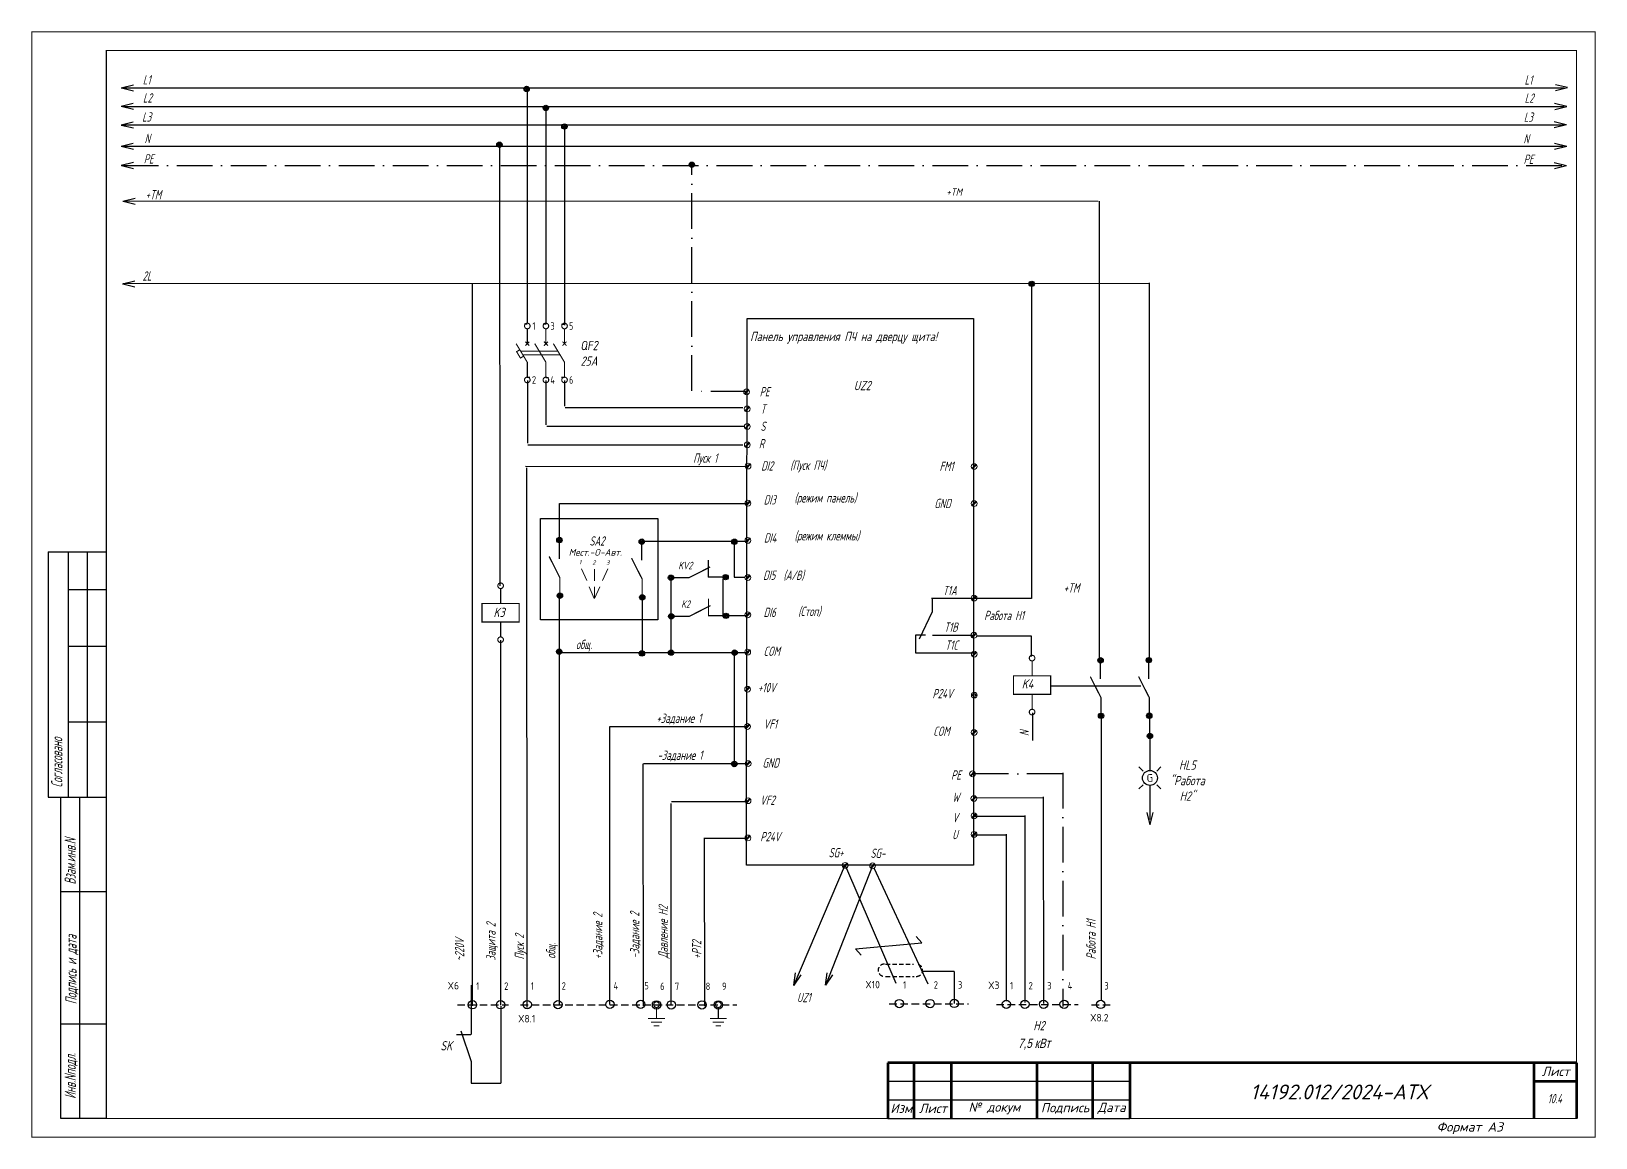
# Model space of a CAD drawing. Header units: millimetres. Extents: x 1510 to 10524, y 7125 to 13164.
# Drawn here: x 4347.6 to 4767.9, y 7486.3 to 7783.6 of the extents above; entities that cross this region are included whole.
import ezdxf
from ezdxf.enums import TextEntityAlignment as Align

# ---------------------------------------------------------------- set-up
doc = ezdxf.new("R2010")
doc.units = ezdxf.units.MM
doc.header["$LTSCALE"] = 4
for name, pattern in [('ACAD_ISO10W100', [18, 12, -3, 0, -3]), ('DASHED', [0.75, 0.5, -0.25]), ('SolidLine', [0])]:
    doc.linetypes.add(name, pattern=pattern)
for name, color, linetype in [("Contact's", 104, 'Continuous'), ('G', 5, 'Continuous'), ('LOC', 8, 'Continuous'), ('MISC', 2, 'Continuous'), ('RED_2.5mm^2', 1, 'Continuous'), ('SYMS', 7, 'Continuous'), ('TAGS', 51, 'Continuous'), ('Вспомогательная', 1, 'Continuous'), ('Текст', 2, 'Continuous')]:
    doc.layers.add(name, color=color, linetype=linetype)
for name, color, linetype, lineweight in [('osn', 10, 'Continuous', 20), ('RAMKA', 7, 'Continuous', 25), ('SHTAMP', 7, 'SolidLine', 25), ('Основеая', 5, 'Continuous', 60), ('СХЕМА', 7, 'Continuous', 25)]:
    doc.layers.add(name, color=color, linetype=linetype, lineweight=lineweight)
doc.styles.add('COTES', font='cs_gost2304.shx', dxfattribs={"width": 0.75, "oblique": 15})
doc.styles.add('GOST', font='isocpeur.ttf', dxfattribs={"oblique": 15})
doc.styles.add('ISOCPEUR', font='isocpeui.ttf')
doc.styles.add('ISOCPEUR25.10.00', font='isocpeur.ttf', dxfattribs={"height": 2.5})
doc.styles.add('SC', font='wromrusc.shx', dxfattribs={"width": 0.8, "height": 2.5})
doc.styles.add('Simplex00.10.00', font='simplex.shx')
doc.styles.add('Simplex25.085.00', font='simplex.shx', dxfattribs={"width": 0.85, "oblique": 15, "height": 2.5})
doc.styles.add('Simplex25.085.15', font='', dxfattribs={"width": 0.85, "oblique": 15, "height": 2.5})
doc.styles.add('Tah25.10.00', font='tahoma.ttf', dxfattribs={"height": 2.5})
doc.styles.add('WD', font='romans.shx')
doc.styles.add('ГОСТ', font='isocpeur.ttf', dxfattribs={"oblique": 15})
doc.styles.add('Стиль мой-1', font='', dxfattribs={"width": 0.85, "oblique": 15, "height": 2.5})
doc.styles.get('Simplex25.085.15').set_extended_font_data('GOST type A')
doc.styles.get('Стиль мой-1').set_extended_font_data('GOST type A')
doc.linetypes.add('1191b', pattern='A,4,-2,[69,spec.shx,S=1,R=0,X=0,Y=0],8,[69,spec.shx,S=1,R=180,X=0,Y=0],-2,4', length=20)
doc.linetypes.add('Ethernet_LINE', pattern='A,7.5,-4,["Ethernet",Standard,S=2.5,R=0,X=-2.5,Y=-1.25],-18', length=29.5)
doc.linetypes.add('Modbus_LINE', pattern='A,7.5,-4,["Modbus",Standard,S=2.5,R=0,X=-1.5,Y=-1.25],-15', length=26.5)

# ---------------------------------------------------------------- blocks, each defined once
blk = doc.blocks.new('Формат А3')
at = {"color": 0, "linetype": 'Continuous', "const_width": 0.3}
for points in [[(-420, 297), (0, 297), (0, 0), (-420, 0)], [(-400, 5), (-400, 292), (-5, 292), (-5, 5)]]:
    blk.add_lwpolyline(points, close=True, dxfattribs=at)
at = {"color": 0, "linetype": 'Continuous', "style": 'Simplex00.10.00', "oblique": 15}
blk.add_text('Формат А3', height=2.5, dxfattribs=at).set_placement((-33.67, 2.75), align=Align.MIDDLE_CENTER)
blk = doc.blocks.new('A$C73A268AF')
at = {"lineweight": 30}
for p, q in [((4.57, 157.46), (20.05, 157.46)), ((4.57, 157.46), (4.57, 91.46)), ((9.89, 157.46), (9.89, 91.46)), ((14.97, 157.46), (14.97, 91.46)), ((9.89, 147.31), (20.05, 147.31)), ((9.89, 132.08), (20.05, 132.08)), ((9.89, 111.77), (20.05, 111.77)), ((4.57, 91.46), (20.05, 91.46)), ((7.96, 5.15), (7.96, 91.46)), ((13.04, 5.15), (13.04, 91.46)), ((20.15, 66.08), (7.96, 66.08)), ((20.15, 30.54), (7.96, 30.54))]:
    blk.add_line(p, q, dxfattribs=at)
blk.add_lwpolyline([(20.15, 5.15), (7.96, 5.15)], dxfattribs=at)
at = {"layer": 'Вспомогательная', "color": 7}
for p, q in [((230.15, 15.15), (295.15, 15.15)), ((230.15, 10.15), (295.15, 10.15)), ((230.15, 5.15), (295.15, 5.15))]:
    blk.add_line(p, q, dxfattribs=at)
at = {"layer": 'Основеая', "color": 7}
for p, q in [((230.15, 20.15), (230.15, 5.15)), ((415.15, 20.15), (230.15, 20.15)), ((237.15, 20.15), (237.15, 5.15)), ((247.15, 20.15), (247.15, 5.15)), ((270.15, 20.15), (270.15, 5.15)), ((285.15, 20.15), (285.15, 5.15)), ((295.15, 20.15), (295.15, 5.15)), ((403.72, 20.15), (403.72, 5.15)), ((415.15, 20.15), (415.15, 5.15)), ((403.72, 15.15), (415.15, 15.15))]:
    blk.add_line(p, q, dxfattribs=at)
blk.add_blockref('Формат А3', (420.15, 0.15))
at = {"layer": 'RAMKA', "style": 'COTES', "oblique": 15, "width": 0.75}
for s, p in [('Согласовано', (8.35, 94.1)), ('Взам.инв.N', (11.94, 68.02)), ('Подпись и дата', (12.17, 35.86)), ('Инв.Nподл.', (11.97, 10.43))]:
    blk.add_text(s, height=3, rotation=90, dxfattribs=at).set_placement(p)
at = {"layer": 'Текст', "color": 7, "char_height": 2.5, "style": 'ГОСТ'}
for s, insert, width, attachment_point in [('{\\fISOCPEUR|b0|i0|c204|p34;Лист}', (413.32, 17.81), 11.4585, 6), ('{\\fISOCPEUR|b0|i0|c204|p34;Изм}', (233.75, 7.88), 7, 5), ('{\\fISOCPEUR|b0|i0|c204|p34;Лист}', (242.25, 7.88), 10, 5), ('{\\fISOCPEUR|b0|i0|c204|p34;№ докум}', (258.75, 7.88), 23, 5), ('{\\fISOCPEUR|b0|i0|c204|p34;Подпись}', (277.75, 7.88), 15, 5), ('{\\fISOCPEUR|b0|i0|c204|p34;Дата}', (290.25, 7.88), 10, 5)]:
    blk.add_mtext(s, dxfattribs=dict(at, insert=insert, width=width, attachment_point=attachment_point))
blk = doc.blocks.new('QF - выкл. автоматич. (3пол.)')
at = {"color": 0, "linetype": 'Continuous', "lineweight": -2, "const_width": 0.3}
for points in [[(-0.75, -0.75, -1), (0.75, -0.75, -1)], [(4.25, -0.75, -1), (5.75, -0.75, -1)], [(9.25, -0.75, -1), (10.75, -0.75, -1)], [(-0.75, -15.25, -1), (0.75, -15.25, -1)], [(4.25, -15.25, -1), (5.75, -15.25, -1)], [(9.25, -15.25, -1), (10.75, -15.25, -1)]]:
    blk.add_lwpolyline(points, format="xyb", close=True, dxfattribs=at)
for points in [[(0, -5.5), (0, -1.5)], [(5, -5.5), (5, -1.5)], [(10, -5.5), (10, -1.5)], [(0, -14.5), (0, -10.5), (-3, -5.5)], [(-2.01, -7.14), (-2.87, -7.66), (-1.84, -9.37), (-0.99, -8.86)], [(-1.8, -7.5), (8.2, -7.5)], [(-1.2, -8.5), (8.8, -8.5)], [(-0.53, -6.03), (0.53, -4.97)], [(0.53, -6.03), (-0.53, -4.97)], [(5, -14.5), (5, -10.5), (2, -5.5)], [(4.47, -6.03), (5.53, -4.97)], [(5.53, -6.03), (4.47, -4.97)], [(10, -14.5), (10, -10.5), (7, -5.5)], [(9.47, -6.03), (10.53, -4.97)], [(10.53, -6.03), (9.47, -4.97)]]:
    blk.add_lwpolyline(points, dxfattribs=at)
at = {"color": 0, "linetype": 'Continuous', "lineweight": -2, "style": 'Simplex25.085.00', "oblique": 10, "width": 0.8, "flags": 4}
blk.add_attdef('ЭЛЕМЕНТ', text='', height=2.5, dxfattribs=at).set_placement((-4, -6), align=Align.MIDDLE_RIGHT)
at = {"color": 0, "linetype": 'Continuous', "lineweight": 9, "style": 'ISOCPEUR25.10.00', "oblique": 10, "width": 0.85, "flags": 5}
blk.add_attdef('ТИП', text='', height=2.5, dxfattribs=at).set_placement((-4, -6), align=Align.MIDDLE_RIGHT)
at = {"color": 5, "linetype": 'Continuous', "lineweight": -2, "style": 'Simplex25.085.00', "oblique": 10, "width": 0.8, "flags": 4}
blk.add_attdef('ТОК', text='', height=2.5, dxfattribs=at).set_placement((-4, -11.25), align=Align.MIDDLE_RIGHT)
at = {"layer": "Contact's", "linetype": 'Continuous', "lineweight": 9, "style": 'Simplex00.10.00', "width": 0.7, "flags": 8}
for tag, p in [('#(1)', (1.8, -0.75)), ('#(3)', (6.8, -0.75)), ('#(5)', (11.8, -0.75)), ('#(2)', (1.8, -15.25)), ('#(4)', (6.8, -15.25)), ('#(6)', (11.8, -15.25))]:
    blk.add_attdef(tag, text='', height=2, dxfattribs=at).set_placement(p, align=Align.MIDDLE)
blk = doc.blocks.new('WDDOT')
for radius in [0.72, 0.449, 0.223]:
    blk.add_circle((0, 0), radius)
blk = doc.blocks.new('VT0W02')
blk.add_circle((0, 0), 0.0699)
at = {"style": 'WD'}
for tag, p, width in [('INST', (0.062, 0.42), 0.7), ('LOC', (0.062, 0.25), 0.7), ('DESC1', (0.053, -0.385), 0.8)]:
    blk.add_attdef(tag, p, '', height=0.125, dxfattribs=dict(at, width=width))
at = {"style": 'WD', "flags": 1}
for tag, p, height in [('X4TERM01', (-0.07, 0), 0.0125), ('X4TERMDESC01', (-0.055, -0.023), 0.025), ('X2TERMDESC01', (-0.006, 0.029), 0.025), ('STRIPSEQ', (0, 0), 0.00125), ('X2TERM01', (0, 0.07), 0.0125), ('X1TERMDESC01', (0.039, -0.003), 0.025), ('X1TERM01', (0.07, 0), 0.0125), ('LINKTERM', (0, -0.002), 0.00125), ('X8TERM01', (0, -0.07), 0.0125), ('X8TERMDESC01', (0, -0.054), 0.025)]:
    blk.add_attdef(tag, p, '', height=height, dxfattribs=at)
at = {"linetype": 'Continuous', "style": 'WD'}
for tag, p, height, width, flags in [('WIRENO', (0.062, 0.094), 0.125, 0.8, 8), ('TAGSTRIP', (0.053, -0.229), 0.125, 0.9, 8), ('DESC2', (0.053, -0.541), 0.125, 0.8, 8), ('CAT', (0.213, -0.406), 0.109, 0.8, 1), ('DESC3', (0.053, -0.698), 0.125, 0.8, 8)]:
    blk.add_attdef(tag, p, '', height=height, dxfattribs=dict(at, width=width, flags=flags))
at = {"linetype": 'Continuous', "style": 'WD', "width": 0.8, "flags": 1}
blk.add_attdef('MFG', text='', height=0.109, dxfattribs=at).set_placement((0.088, -0.406), align=Align.RIGHT)
at = {"style": 'WD', "width": 0.7, "flags": 1}
blk.add_attdef('ASSYCODE', (0.062, -0.281), '', height=0.01, dxfattribs=at)
blk = doc.blocks.new('PE - заземление')
at = {"color": 0, "linetype": 'Continuous', "lineweight": -2, "const_width": 0.3}
blk.add_lwpolyline([(-0.75, -0.75, -1), (0.75, -0.75, -1)], format="xyb", close=True, dxfattribs=at)
at = {"color": 0, "linetype": 'Continuous', "lineweight": -2}
for points, const_width in [([(0, -4.5), (0, -1.5)], 0.3), ([(-2.25, -4.5), (2.25, -4.5)], 0.25), ([(-1.5, -5.46), (1.5, -5.46)], 0.25), ([(-0.75, -6.42), (0.75, -6.42)], 0.25)]:
    blk.add_lwpolyline(points, dxfattribs=dict(at, const_width=const_width))
at = {"color": 0, "linetype": 'Continuous', "lineweight": 9, "style": 'ISOCPEUR25.10.00', "oblique": 10, "width": 0.85, "flags": 9}
blk.add_attdef('ТИП', (0, 0), '', height=2.5, dxfattribs=at)
blk = doc.blocks.new('Coil')
at = {"color": 0, "linetype": 'Continuous', "lineweight": -2, "const_width": 0.3}
blk.add_lwpolyline([(5.5, -5), (10.5, -5), (10.5, 5), (5.5, 5)], close=True, dxfattribs=at)
for points in [[(0.75, -0.75, -1), (0.75, 0.75, -1)], [(15.25, -0.75, -1), (15.25, 0.75, -1)]]:
    blk.add_lwpolyline(points, format="xyb", close=True, dxfattribs=at)
for points in [[(5.5, 0), (1.5, 0)], [(10.5, 0), (14.5, 0)]]:
    blk.add_lwpolyline(points, dxfattribs=at)
at = {"color": 0, "linetype": 'Continuous', "lineweight": -2, "style": 'Simplex25.085.00', "oblique": 10, "width": 0.8, "flags": 4}
blk.add_attdef('ЭЛЕМЕНТ', text='', height=2.5, dxfattribs=at).set_placement((8, 7.5), align=Align.MIDDLE)
at = {"color": 0, "linetype": 'Continuous', "lineweight": 9, "style": 'ISOCPEUR25.10.00', "oblique": 10, "width": 0.85, "flags": 5}
blk.add_attdef('ТИП', text='', height=2.5, dxfattribs=at).set_placement((8, 7.5), align=Align.MIDDLE)
at = {"color": 0, "linetype": 'Continuous', "lineweight": 9, "style": 'Tah25.10.00', "width": 0.8, "flags": 8}
blk.add_attdef('ОБМОТКА', text='', height=2.5, dxfattribs=at).set_placement((8, 0), align=Align.MIDDLE)
at = {"layer": "Contact's", "linetype": 'Continuous', "lineweight": 9, "style": 'Simplex00.10.00', "width": 0.7, "flags": 8}
for tag, p in [('#(A1/L)', (0.75, -2.3)), ('#(A2/N)', (15.25, -2.3))]:
    blk.add_attdef(tag, text='', height=2, dxfattribs=at).set_placement(p, align=Align.MIDDLE)
blk = doc.blocks.new('HLT1R')
for p, q in [((-0.115, 0.115), (-0.186, 0.186)), ((0.115, 0.115), (0.186, 0.186)), ((-0.115, -0.115), (-0.186, -0.186)), ((0.115, -0.115), (0.186, -0.186))]:
    blk.add_line(p, q)
blk.add_circle((0, 0), 0.125)
at = {"style": 'WD', "width": 0.7}
for tag, p in [('INST', (0.006, 0.528)), ('LOC', (0.006, 0.359))]:
    blk.add_attdef(tag, text='', height=0.125, dxfattribs=at).set_placement(p, align=Align.CENTER)
at = {"style": 'WD'}
blk.add_attdef('TAG1', text='', height=0.125, dxfattribs=at).set_placement((0, 0.202), align=Align.CENTER)
blk.add_attdef('COLOR', text='', height=0.125, dxfattribs=at).set_placement((0, 0), align=Align.MIDDLE)
at = {"style": 'WD', "flags": 1}
for tag, p in [('X4TERM01', (-0.125, 0)), ('X1TERM02', (0.125, 0))]:
    blk.add_attdef(tag, p, '', height=0.0125, dxfattribs=at)
at = {"linetype": 'Continuous', "style": 'WD', "flags": 9}
blk.add_attdef('ASSYCODE', text='', height=0.01, dxfattribs=at).set_placement((-0.003, 0.098), align=Align.CENTER)
at = {"style": 'WD', "flags": 9}
blk.add_attdef('FAMILY', text='', height=0.01, dxfattribs=at).set_placement((-0.005, 0.161), align=Align.CENTER)
at = {"linetype": 'Continuous', "style": 'WD', "flags": 1}
for tag, p in [('MFG', (0, 0.121)), ('CAT', (0, 0.14))]:
    blk.add_attdef(tag, text='', height=0.01, dxfattribs=at).set_placement(p, align=Align.MIDDLE)
at = {"style": 'WD'}
for tag, p, width in [('DESC1', (1.125, 0), 0.9), ('WDTAGALT', (1.125, -0.312), 0.7)]:
    blk.add_attdef(tag, p, '', height=0.125, dxfattribs=dict(at, width=width))
at = {"linetype": 'Continuous', "style": 'WD', "flags": 8}
blk.add_attdef('TERM01', text='', height=0.125, dxfattribs=at).set_placement((-0.175, -0.031), align=Align.TOP_RIGHT)
blk.add_attdef('TERM02', text='', height=0.125, dxfattribs=at).set_placement((0.175, -0.031), align=Align.TOP_LEFT)
at = {"style": 'WD', "width": 0.9}
blk.add_attdef('DESC2', text='', height=0.125, dxfattribs=at).set_placement((1.125, -0.031), align=Align.TOP_LEFT)

msp = doc.modelspace()

# ---------------------------------------------------------------- linework, layer by layer
at = {"color": 1, "linetype": 'Continuous', "ltscale": 0.6}
for p, q in [((4473.41, 7753.39), (4473.49, 7634.58)), ((4466.02, 7715.78), (4466.1, 7521.73)), ((4473.74, 7521.91), (4473.74, 7620.03))]:
    msp.add_line(p, q, dxfattribs=at)
at = {"linetype": 'Ethernet_LINE', "lineweight": 20, "ltscale": 0.2}
for p, q in [((4539.22, 7686.28), (4540.26, 7687.33)), ((4539.34, 7686.08), (4540.41, 7687.19)), ((4539.38, 7681.69), (4540.41, 7682.74)), ((4539.5, 7681.49), (4540.57, 7682.6)), ((4539.41, 7677.01), (4540.45, 7678.06)), ((4539.53, 7676.81), (4540.6, 7677.92)), ((4539.41, 7672.05), (4540.45, 7673.1)), ((4539.53, 7671.85), (4540.6, 7672.96)), ((4539.61, 7666.36), (4540.65, 7667.41)), ((4539.74, 7666.16), (4540.81, 7667.27)), ((4600.36, 7666.24), (4601.4, 7667.29)), ((4600.48, 7666.04), (4601.55, 7667.15)), ((4539.59, 7656.38), (4540.63, 7657.43)), ((4539.72, 7656.18), (4540.79, 7657.29)), ((4600.34, 7656.26), (4601.38, 7657.31)), ((4600.46, 7656.06), (4601.53, 7657.17)), ((4539.57, 7646.38), (4540.61, 7647.43)), ((4539.69, 7646.18), (4540.77, 7647.29)), ((4539.56, 7636.39), (4540.6, 7637.44)), ((4539.68, 7636.18), (4540.75, 7637.3)), ((4600.32, 7630.88), (4601.35, 7631.93)), ((4600.44, 7630.68), (4601.51, 7631.79)), ((4539.54, 7626.39), (4540.57, 7627.43)), ((4539.66, 7626.18), (4540.73, 7627.29)), ((4600.3, 7620.88), (4601.34, 7621.93)), ((4600.42, 7620.68), (4601.5, 7621.79)), ((4539.51, 7616.38), (4540.54, 7617.43)), ((4539.63, 7616.18), (4540.7, 7617.29)), ((4600.38, 7615.82), (4601.41, 7616.87)), ((4600.5, 7615.62), (4601.57, 7616.73)), ((4539.49, 7606.38), (4540.52, 7607.43)), ((4539.61, 7606.18), (4540.68, 7607.29)), ((4539.46, 7596.38), (4540.5, 7597.43)), ((4539.58, 7596.18), (4540.66, 7597.29)), ((4600.34, 7594.77), (4601.37, 7595.82)), ((4600.46, 7594.57), (4601.53, 7595.68)), ((4539.62, 7586.41), (4540.66, 7587.46)), ((4539.74, 7586.2), (4540.81, 7587.32)), ((4599.92, 7583.66), (4600.96, 7584.71)), ((4600.05, 7583.45), (4601.12, 7584.57)), ((4600.28, 7577.03), (4601.32, 7578.08)), ((4539.6, 7576.43), (4540.64, 7577.48)), ((4539.72, 7576.23), (4540.79, 7577.34)), ((4600.4, 7576.83), (4601.48, 7577.94)), ((4600.32, 7572.35), (4601.35, 7573.4)), ((4600.44, 7572.15), (4601.51, 7573.26)), ((4539.58, 7566.43), (4540.61, 7567.48)), ((4539.7, 7566.23), (4540.77, 7567.34)), ((4600.32, 7567.4), (4601.35, 7568.45)), ((4600.44, 7567.19), (4601.51, 7568.31)), ((4565.71, 7559.06), (4566.75, 7560.11)), ((4565.83, 7558.86), (4566.9, 7559.97)), ((4573.12, 7558.93), (4574.15, 7559.98)), ((4573.24, 7558.73), (4574.31, 7559.84))]:
    msp.add_line(p, q, dxfattribs=at)
at = {"ltscale": 0.2}
for p, q in [((4600.92, 7631.21), (4589.44, 7631.21)), ((4601.17, 7621.27), (4589.76, 7621.27))]:
    msp.add_line(p, q, dxfattribs=at)
at = {"linetype": '1191b', "ltscale": 0.6}
for p, q in [((4589.62, 7631.02), (4589.62, 7627.66)), ((4589.62, 7627.66), (4586.16, 7620.32)), ((4587.82, 7621.32), (4585.18, 7621.32)), ((4585.18, 7621.32), (4585.18, 7616.61)), ((4585.18, 7616.61), (4601.17, 7616.61))]:
    msp.add_line(p, q, dxfattribs=at)
at = {"ltscale": 0.6}
for p, q in [((4586.83, 7538.68), (4585.37, 7540.4)), ((4569.08, 7537.05), (4586.87, 7538.65)), ((4570.54, 7535.33), (4569.08, 7537.05))]:
    msp.add_line(p, q, dxfattribs=at)
at = {"linetype": 'DASHED', "ltscale": 0.6}
for p, q in [((4577.14, 7532.96), (4584.67, 7532.96)), ((4577.14, 7529.67), (4584.83, 7529.67))]:
    msp.add_line(p, q, dxfattribs=at)
at = {"color": 3, "linetype": 'Continuous', "ltscale": 0.6}
for p, q in [((4587.12, 7531.06), (4595.57, 7531.06)), ((4595.59, 7531.02), (4595.59, 7522.35))]:
    msp.add_line(p, q, dxfattribs=at)
at = {"linetype": 'DASHED'}
for p, q in [((4462.1, 7522.03), (4475.86, 7522.03)), ((4479.06, 7522.05), (4537.13, 7522.05)), ((4578.11, 7522.32), (4599.39, 7522.32)), ((4606.9, 7522.07), (4628.83, 7522.07)), ((4632.47, 7522.03), (4638.28, 7522.03))]:
    msp.add_line(p, q, dxfattribs=at)
at = {"color": 1, "linetype": 'Continuous', "ltscale": 0.6}
msp.add_lwpolyline([(4647.95, 7715.84), (4372.27, 7715.78)], dxfattribs=at)
at = {"ltscale": 0.2}
msp.add_lwpolyline([(4539.95, 7706.44), (4600.71, 7706.44), (4600.71, 7559.59), (4539.76, 7559.57)], close=True, dxfattribs=at)
at = {"color": 3, "linetype": 'Continuous', "ltscale": 0.6}
msp.add_lwpolyline([(4484.38, 7652.66), (4515.9, 7652.66), (4515.9, 7625.44), (4484.38, 7625.44)], close=True, dxfattribs=at)
at = {"ltscale": 0.2, "const_width": 0.33}
for points in [[(4489.45, 7641.86), (4489.45, 7646.49)], [(4511.58, 7641.45), (4511.58, 7646.07)], [(4489.61, 7632.03), (4489.6, 7636.84), (4486.74, 7642.49)], [(4511.73, 7631.62), (4511.73, 7636.42), (4508.86, 7642.07)], [(4529.5, 7636.88), (4529.5, 7641.51)], [(4519.55, 7636.81), (4524.35, 7636.81), (4530, 7639.68)], [(4529.38, 7636.96), (4534, 7636.96)], [(4519.62, 7626.42), (4524.42, 7626.43), (4530.07, 7629.29)], [(4529.56, 7626.54), (4529.56, 7631.16)], [(4529.45, 7626.58), (4534.07, 7626.58)], [(4634.84, 7609.58), (4634.84, 7614.21)], [(4647.81, 7609.6), (4647.81, 7614.22)], [(4635, 7599.76), (4634.99, 7604.56), (4632.13, 7610.21)], [(4647.97, 7599.77), (4647.96, 7604.58), (4645.1, 7610.23)]]:
    msp.add_lwpolyline(points, dxfattribs=at)
at = {"lineweight": 20, "ltscale": 0.2}
for centre in [(4539.79, 7686.72), (4539.94, 7682.13), (4539.98, 7677.45), (4539.98, 7672.49), (4540.18, 7666.8), (4600.93, 7666.68), (4540.16, 7656.82), (4600.91, 7656.7), (4540.14, 7646.82), (4540.13, 7636.82), (4600.89, 7631.32), (4540.11, 7626.82), (4600.87, 7621.32), (4540.08, 7616.82), (4600.95, 7616.26), (4540.05, 7606.82), (4600.96, 7605.22), (4540.03, 7596.81), (4600.91, 7595.21), (4540.19, 7586.84), (4600.49, 7584.09), (4600.85, 7577.47), (4540.17, 7576.86), (4600.89, 7572.79), (4540.15, 7566.86), (4600.89, 7567.83), (4566.28, 7559.5), (4573.64, 7559.38)]:
    msp.add_circle(centre, 0.78, dxfattribs=at)
at = {"ltscale": 0.2}
for centre, start, end in [((4600.42, 7604.71), 327.5598, 123.034), ((4600.42, 7605.75), 237.5598, 33.034), ((4601.5, 7604.71), 57.5598, 213.034), ((4601.51, 7605.74), 147.5598, 303.034)]:
    msp.add_arc(centre, 0.417, start, end, dxfattribs=at)
at = {"linetype": 'DASHED', "ltscale": 0.6}
for centre, start, end in [((4576.77, 7531.33), 87.3959, 270), ((4585.44, 7531.31), 267.3959, 90)]:
    msp.add_arc(centre, 1.64, start, end, dxfattribs=at)
at = {"layer": 'G', "color": 0, "ltscale": 0.2}
for p, q in [((4648, 7614.59), (4648, 7715.98)), ((4600.94, 7631.29), (4616.37, 7631.29)), ((4616.29, 7621.09), (4601.62, 7621.09)), ((4616.29, 7615.59), (4616.29, 7621.09)), ((4616.58, 7600.46), (4616.58, 7593.05)), ((4648, 7599.64), (4648, 7594.3))]:
    msp.add_line(p, q, dxfattribs=at)
msp.add_lwpolyline([(4616.39, 7631.2), (4616.39, 7715.8)], dxfattribs=at)
at = {"layer": 'osn', "color": 7, "linetype": '1191b', "ltscale": 75}
for p, q in [((4495.45, 7639.16), (4496.85, 7636.01)), ((4498.9, 7639.09), (4498.88, 7635.94)), ((4501.1, 7636.05), (4502.48, 7639.21)), ((4497.47, 7634.33), (4498.86, 7631.18)), ((4498.91, 7634.31), (4498.9, 7631.16)), ((4498.96, 7631.2), (4500.34, 7634.34))]:
    msp.add_line(p, q, dxfattribs=at)
at = {"layer": 'RED_2.5mm^2', "linetype": 'Continuous', "ltscale": 0.2}
for p, q in [((4372.35, 7768.44), (4759.46, 7768.44)), ((4480.87, 7768.15), (4480.87, 7705.18)), ((4372.42, 7763.44), (4759.46, 7763.44)), ((4485.87, 7763.33), (4485.87, 7704.88)), ((4372.04, 7758.44), (4759.57, 7758.44)), ((4490.87, 7758.36), (4490.87, 7704.68)), ((4372.1, 7752.74), (4759.24, 7752.74)), ((4634.55, 7738.01), (4634.55, 7615.01)), ((4480.09, 7705.05), (4480.87, 7705.05)), ((4485.09, 7704.99), (4485.87, 7704.99)), ((4490.1, 7704.92), (4490.87, 7704.92)), ((4481.59, 7690.61), (4480.87, 7690.61)), ((4480.91, 7689.82), (4480.91, 7672.91)), ((4486.58, 7690.47), (4485.87, 7690.47)), ((4485.89, 7689.82), (4485.89, 7677.91)), ((4490.87, 7690.58), (4490.08, 7690.58)), ((4490.87, 7689.81), (4490.87, 7682.91)), ((4491.05, 7682.49), (4538.79, 7682.49)), ((4486.08, 7677.49), (4539.24, 7677.49)), ((4480.97, 7672.49), (4538.79, 7672.49)), ((4480.4, 7666.74), (4540.3, 7666.69)), ((4480.68, 7666.35), (4480.71, 7521.33)), ((4489.44, 7656.72), (4489.44, 7646.72)), ((4489.49, 7656.74), (4539.72, 7656.76)), ((4511.87, 7646.57), (4539.66, 7646.58)), ((4536.43, 7646.57), (4536.43, 7636.97)), ((4536.48, 7636.96), (4539.36, 7636.98)), ((4519.45, 7636.75), (4519.45, 7616.55)), ((4533.36, 7636.38), (4533.36, 7626.28)), ((4489.42, 7631.97), (4489.45, 7522.03)), ((4511.73, 7631.6), (4511.73, 7616.42)), ((4534.29, 7626.66), (4540.04, 7626.68)), ((4489.34, 7616.67), (4540.38, 7616.69)), ((4536.49, 7616.78), (4536.49, 7586.65)), ((4635.01, 7599.47), (4635.01, 7523.23)), ((4502.98, 7596.81), (4502.98, 7522.09)), ((4503.05, 7596.8), (4539.58, 7596.81)), ((4648.23, 7585.03), (4648.23, 7594.27)), ((4511.93, 7586.74), (4511.96, 7521.79)), ((4512.13, 7586.89), (4540.29, 7586.91)), ((4648.18, 7571.8), (4648.18, 7581.03)), ((4519.47, 7576.1), (4519.47, 7521.93)), ((4519.6, 7576.62), (4539.27, 7576.64)), ((4600.7, 7577.68), (4619.55, 7577.72)), ((4619.45, 7577.94), (4619.51, 7522.36)), ((4600.7, 7572.68), (4614.56, 7572.68)), ((4614.51, 7572.91), (4614.51, 7522.68)), ((4528.26, 7566.8), (4540.12, 7566.82)), ((4528.42, 7566.72), (4528.45, 7521.63)), ((4600.58, 7567.68), (4609.56, 7567.68)), ((4609.51, 7567.91), (4609.51, 7523))]:
    msp.add_line(p, q, dxfattribs=at)
at = {"layer": 'RED_2.5mm^2', "linetype": 'ACAD_ISO10W100', "ltscale": 0.2}
for p, q in [((4372.23, 7747.59), (4758.83, 7747.59)), ((4525.03, 7687.03), (4525.03, 7748.43)), ((4539.74, 7686.81), (4525.3, 7686.81)), ((4624.68, 7584.11), (4600.71, 7584.11)), ((4624.76, 7584.34), (4624.76, 7521.61))]:
    msp.add_line(p, q, dxfattribs=at)
at = {"layer": 'RED_2.5mm^2', "color": 6, "linetype": 'Modbus_LINE', "ltscale": 0.2}
for p, q in [((4552.45, 7527.25), (4566.38, 7559.83)), ((4561.05, 7527.3), (4573.71, 7559.42)), ((4579.93, 7527.75), (4566.42, 7559.16)), ((4588.53, 7527.61), (4574.06, 7558.75))]:
    msp.add_line(p, q, dxfattribs=at)
at = {"layer": 'SYMS', "linetype": 'Continuous', "ltscale": 0.2}
for p, q in [((4371.78, 7768.42), (4375.05, 7769.23)), ((4371.81, 7768.39), (4375.08, 7767.59)), ((4760.33, 7768.48), (4757.07, 7769.27)), ((4760.37, 7768.44), (4757.1, 7767.63)), ((4371.73, 7763.51), (4375, 7764.32)), ((4371.77, 7763.48), (4375.04, 7762.68)), ((4760.14, 7763.37), (4756.87, 7764.17)), ((4760.18, 7763.33), (4756.91, 7762.52)), ((4371.73, 7758.47), (4375, 7759.28)), ((4760, 7758.5), (4756.73, 7759.3)), ((4371.77, 7758.43), (4375.04, 7757.63)), ((4760.04, 7758.46), (4756.76, 7757.65)), ((4371.75, 7752.75), (4375.02, 7753.56)), ((4371.79, 7752.71), (4375.06, 7751.92)), ((4760.11, 7752.68), (4756.84, 7753.48)), ((4760.15, 7752.65), (4756.87, 7751.84)), ((4371.77, 7747.63), (4375.04, 7748.44)), ((4371.81, 7747.59), (4375.08, 7746.79)), ((4760.05, 7747.46), (4756.79, 7748.26)), ((4760.09, 7747.43), (4756.82, 7746.62)), ((4372.23, 7737.99), (4375.51, 7738.81)), ((4372.27, 7737.96), (4375.54, 7737.16)), ((4372.15, 7715.78), (4375.43, 7716.59)), ((4372.19, 7715.75), (4375.46, 7714.95)), ((4648.17, 7570.41), (4647.36, 7573.68)), ((4648.21, 7570.45), (4649.01, 7573.72)), ((4552.48, 7527.31), (4552.93, 7530.65)), ((4552.53, 7527.33), (4554.47, 7530.07)), ((4561, 7527.28), (4561.45, 7530.62)), ((4561.05, 7527.3), (4562.99, 7530.05))]:
    msp.add_line(p, q, dxfattribs=at)
at = {"layer": 'SYMS', "linetype": 'Continuous', "ltscale": 25}
for p, q in [((4621.62, 7607.72), (4645.73, 7607.72)), ((4465.77, 7527.33), (4465.77, 7514.03)), ((4473.74, 7521.66), (4473.74, 7500.94)), ((4463, 7515.05), (4465.77, 7506.77)), ((4461.85, 7514.02), (4465.66, 7514.02)), ((4465.77, 7506.77), (4465.77, 7500.94)), ((4465.77, 7500.94), (4473.74, 7500.94))]:
    msp.add_line(p, q, dxfattribs=at)
at = {"layer": 'СХЕМА', "color": 1, "linetype": 'Continuous', "lineweight": 20, "ltscale": 30}
msp.add_line((4634.26, 7737.97), (4372.55, 7737.97), dxfattribs=at)

# ---------------------------------------------------------------- block references
at = {"ltscale": 1.2}
msp.add_blockref('A$C73A268AF', (4347.61, 7486.32), dxfattribs=at)
ref = msp.add_blockref('QF - выкл. автоматич. (3пол.)', (4480.87, 7705.18))
ref.add_attrib('ЭЛЕМЕНТ', 'QF2', dxfattribs={"color": 0, "linetype": 'Continuous', "lineweight": -2, "height": 2.5, "style": 'Simplex25.085.00', "oblique": 10, "width": 0.8}).set_placement((4499.87, 7699.18), align=Align.MIDDLE_RIGHT)
ref.add_attrib('#(1)', '1', dxfattribs={"layer": "Contact's", "linetype": 'Continuous', "lineweight": 9, "height": 2, "style": 'Simplex00.10.00', "width": 0.7}).set_placement((4482.67, 7704.43), align=Align.MIDDLE)
ref.add_attrib('#(3)', '3', dxfattribs={"layer": "Contact's", "linetype": 'Continuous', "lineweight": 9, "height": 2, "style": 'Simplex00.10.00', "width": 0.7}).set_placement((4487.67, 7704.43), align=Align.MIDDLE)
ref.add_attrib('#(5)', '5', dxfattribs={"layer": "Contact's", "linetype": 'Continuous', "lineweight": 9, "height": 2, "style": 'Simplex00.10.00', "width": 0.7}).set_placement((4492.67, 7704.43), align=Align.MIDDLE)
ref.add_attrib('#(2)', '2', dxfattribs={"layer": "Contact's", "linetype": 'Continuous', "lineweight": 9, "height": 2, "style": 'Simplex00.10.00', "width": 0.7}).set_placement((4482.67, 7689.93), align=Align.MIDDLE)
ref.add_attrib('#(4)', '4', dxfattribs={"layer": "Contact's", "linetype": 'Continuous', "lineweight": 9, "height": 2, "style": 'Simplex00.10.00', "width": 0.7}).set_placement((4487.67, 7689.93), align=Align.MIDDLE)
ref.add_attrib('#(6)', '6', dxfattribs={"layer": "Contact's", "linetype": 'Continuous', "lineweight": 9, "height": 2, "style": 'Simplex00.10.00', "width": 0.7}).set_placement((4492.67, 7689.93), align=Align.MIDDLE)
for p in [(4515.58, 7522.82), (4532.19, 7522.82)]:
    msp.add_blockref('PE - заземление', p)
at = {"layer": 'SYMS', "linetype": 'Continuous', "ltscale": 0.2}
for p in [(4480.69, 7768.13), (4485.85, 7763.03), (4490.85, 7758.03), (4473.37, 7753.14), (4525.07, 7747.76), (4616.4, 7715.76), (4489.43, 7616.94), (4511.67, 7616.44), (4519.49, 7616.67), (4648.15, 7594.25)]:
    msp.add_blockref('WDDOT', p, dxfattribs=at)
at = {"layer": 'SYMS', "ltscale": 0.2}
for p, rotation in [((4489.49, 7646.89), 180), ((4511.62, 7646.48), 180), ((4536.51, 7646.44), 89.99999999999997), ((4519.46, 7636.79), 89.99999999999997), ((4534.14, 7636.93), 89.99999999999997), ((4489.62, 7631.95), 180), ((4511.75, 7631.54), 180), ((4519.54, 7626.41), 89.99999999999997), ((4534.22, 7626.55), 89.99999999999997), ((4536.56, 7616.66), 89.99999999999997), ((4634.88, 7614.61), 180), ((4647.85, 7614.63), 180), ((4635.01, 7599.67), 180), ((4647.98, 7599.69), 180), ((4536.49, 7586.72), 89.99999999999997)]:
    msp.add_blockref('WDDOT', p, dxfattribs=dict(at, rotation=rotation))
at = {"layer": 'SYMS', "linetype": 'Continuous', "ltscale": 0.2, "rotation": 90}
for p in [(4473.7, 7619.38), (4616.48, 7599.94)]:
    msp.add_blockref('Coil', p, dxfattribs=at)
at = {"layer": 'SYMS', "linetype": 'Continuous', "ltscale": 0.2}
ref = msp.add_blockref('HLT1R', (4648.14, 7583), dxfattribs=dict(at, xscale=16, yscale=16, zscale=16))
ref.add_attrib('COLOR', 'G', dxfattribs={"layer": 'MISC', "height": 2, "style": 'WD'}).set_placement((4648.14, 7583), align=Align.MIDDLE)
ref = msp.add_blockref('VT0W02', (4466.14, 7522.05), dxfattribs=dict(at, xscale=16, yscale=16, zscale=16))
ref.add_attrib('LOC', '1', (4467.14, 7526.05), dxfattribs={"layer": 'LOC', "height": 2, "style": 'WD', "width": 0.7})
ref.add_attrib('TAGSTRIP', 'X6', (4459.47, 7526.17), dxfattribs={"layer": 'TAGS', "linetype": 'Continuous', "height": 2, "style": 'WD', "width": 0.9, "flags": 8})
ref = msp.add_blockref('VT0W02', (4473.67, 7522.05), dxfattribs=dict(at, xscale=16, yscale=16, zscale=16))
ref.add_attrib('LOC', '2', (4474.67, 7526.05), dxfattribs={"layer": 'LOC', "height": 2, "style": 'WD', "width": 0.7})
ref = msp.add_blockref('VT0W02', (4480.84, 7522.08), dxfattribs=dict(at, xscale=16, yscale=16, zscale=16))
ref.add_attrib('LOC', '1', (4481.84, 7526.08), dxfattribs={"layer": 'LOC', "height": 2, "style": 'WD', "width": 0.7})
ref.add_attrib('TAGSTRIP', 'X8.1', (4478.41, 7517.29), dxfattribs={"layer": 'TAGS', "linetype": 'Continuous', "height": 2, "style": 'WD', "width": 0.9, "flags": 8})
ref = msp.add_blockref('VT0W02', (4489.11, 7522.08), dxfattribs=dict(at, xscale=16, yscale=16, zscale=16))
ref.add_attrib('LOC', '2', (4490.11, 7526.08), dxfattribs={"layer": 'LOC', "height": 2, "style": 'WD', "width": 0.7})
ref = msp.add_blockref('VT0W02', (4503.05, 7522.15), dxfattribs=dict(at, xscale=16, yscale=16, zscale=16))
ref.add_attrib('LOC', '4', (4504.05, 7526.15), dxfattribs={"layer": 'LOC', "height": 2, "style": 'WD', "width": 0.7})
ref = msp.add_blockref('VT0W02', (4511.32, 7522.15), dxfattribs=dict(at, xscale=16, yscale=16, zscale=16))
ref.add_attrib('LOC', '5', (4512.32, 7526.15), dxfattribs={"layer": 'LOC', "height": 2, "style": 'WD', "width": 0.7})
ref = msp.add_blockref('VT0W02', (4515.58, 7522.02), dxfattribs=dict(at, xscale=16, yscale=16, zscale=16))
ref.add_attrib('LOC', '6', (4516.58, 7526.02), dxfattribs={"layer": 'LOC', "height": 2, "style": 'WD', "width": 0.7})
ref = msp.add_blockref('VT0W02', (4519.53, 7522), dxfattribs=dict(at, xscale=16, yscale=16, zscale=16))
ref.add_attrib('LOC', '7', (4520.53, 7526), dxfattribs={"layer": 'LOC', "height": 2, "style": 'WD', "width": 0.7})
ref = msp.add_blockref('VT0W02', (4527.8, 7522), dxfattribs=dict(at, xscale=16, yscale=16, zscale=16))
ref.add_attrib('LOC', '8', (4528.8, 7526), dxfattribs={"layer": 'LOC', "height": 2, "style": 'WD', "width": 0.7})
ref = msp.add_blockref('VT0W02', (4532.19, 7522.02), dxfattribs=dict(at, xscale=16, yscale=16, zscale=16))
ref.add_attrib('LOC', '9', (4533.19, 7526.02), dxfattribs={"layer": 'LOC', "height": 2, "style": 'WD', "width": 0.7})
ref = msp.add_blockref('VT0W02', (4580.82, 7522.36), dxfattribs=dict(at, xscale=16, yscale=16, zscale=16))
ref.add_attrib('LOC', '1', (4581.82, 7526.36), dxfattribs={"layer": 'LOC', "height": 2, "style": 'WD', "width": 0.7})
ref.add_attrib('TAGSTRIP', 'X10', (4571.69, 7526.47), dxfattribs={"layer": 'TAGS', "linetype": 'Continuous', "height": 2, "style": 'WD', "width": 0.9, "flags": 8})
ref = msp.add_blockref('VT0W02', (4589.09, 7522.36), dxfattribs=dict(at, xscale=16, yscale=16, zscale=16))
ref.add_attrib('LOC', '2', (4590.09, 7526.36), dxfattribs={"layer": 'LOC', "height": 2, "style": 'WD', "width": 0.7})
ref = msp.add_blockref('VT0W02', (4595.58, 7522.39), dxfattribs=dict(at, xscale=16, yscale=16, zscale=16))
ref.add_attrib('LOC', '3', (4596.58, 7526.39), dxfattribs={"layer": 'LOC', "height": 2, "style": 'WD', "width": 0.7})
ref = msp.add_blockref('VT0W02', (4609.56, 7522.17), dxfattribs=dict(at, xscale=16, yscale=16, zscale=16))
ref.add_attrib('LOC', '1', (4610.56, 7526.17), dxfattribs={"layer": 'LOC', "height": 2, "style": 'WD', "width": 0.7})
ref.add_attrib('TAGSTRIP', 'X3', (4604.69, 7526.29), dxfattribs={"layer": 'TAGS', "linetype": 'Continuous', "height": 2, "style": 'WD', "width": 0.9, "flags": 8})
ref = msp.add_blockref('VT0W02', (4614.56, 7522.17), dxfattribs=dict(at, xscale=16, yscale=16, zscale=16))
ref.add_attrib('LOC', '2', (4615.56, 7526.17), dxfattribs={"layer": 'LOC', "height": 2, "style": 'WD', "width": 0.7})
ref = msp.add_blockref('VT0W02', (4619.56, 7522.17), dxfattribs=dict(at, xscale=16, yscale=16, zscale=16))
ref.add_attrib('LOC', '3', (4620.56, 7526.17), dxfattribs={"layer": 'LOC', "height": 2, "style": 'WD', "width": 0.7})
ref = msp.add_blockref('VT0W02', (4625.08, 7522.17), dxfattribs=dict(at, xscale=16, yscale=16, zscale=16))
ref.add_attrib('LOC', '4', (4626.08, 7526.17), dxfattribs={"layer": 'LOC', "height": 2, "style": 'WD', "width": 0.7})
ref = msp.add_blockref('VT0W02', (4634.92, 7522.13), dxfattribs=dict(at, xscale=16, yscale=16, zscale=16))
ref.add_attrib('LOC', '3', (4635.92, 7526.13), dxfattribs={"layer": 'LOC', "height": 2, "style": 'WD', "width": 0.7})
ref.add_attrib('TAGSTRIP', 'X8.2', (4632.09, 7517.57), dxfattribs={"layer": 'TAGS', "linetype": 'Continuous', "height": 2, "style": 'WD', "width": 0.9, "flags": 8})

# ---------------------------------------------------------------- texts
at = {"style": 'Simplex25.085.15', "oblique": 15}
for s, height, width, p in [('L1', 2.5, 0.85, (4377.57, 7769.34)), ('L1', 2.5, 0.85, (4748.79, 7769.28)), ('L2', 2.5, 0.85, (4377.61, 7764.47)), ('L2', 2.5, 0.85, (4748.82, 7764.41)), ('L3', 2.5, 0.85, (4377.38, 7759.35)), ('L3', 2.5, 0.85, (4748.59, 7759.29)), ('N', 2.5, 0.85, (4378.04, 7753.57)), ('N', 2.5, 0.85, (4748.49, 7753.46)), ('PE', 2.5, 0.85, (4377.82, 7748.08)), ('PE', 2.5, 0.85, (4748.54, 7747.99)), ('+TM', 2.5, 0.85, (4378.29, 7738.45)), ('+TM', 1.961, 1.083459, (4593.45, 7739.46)), ('2L', 2.5, 0.85, (4377.5, 7716.61)), ('PE', 2.5, 0.85, (4543.3, 7685.51)), ('T', 2.5, 0.85, (4543.49, 7680.89)), ('S', 2.5, 0.85, (4543.49, 7676.24)), ('R', 2.5, 0.85, (4543.08, 7671.56)), ('Пуск 1', 2.5, 0.85, (4525.43, 7667.7)), ('DI2', 2.5, 0.85, (4543.69, 7665.59)), ('(Пуск ПЧ)', 2.5, 0.85, (4551.5, 7665.76)), ('FM1', 2.5, 0.85, (4591.61, 7665.46)), ('DI3', 2.5, 0.85, (4544.38, 7656.46)), ('(режим панель)', 2.5, 0.85, (4552.63, 7656.99)), ('GND', 2.5, 0.85, (4590.21, 7655.48)), ('(режим клеммы)', 2.5, 0.85, (4552.66, 7646.81)), ('DI4', 2.5, 0.85, (4544.44, 7646.24)), ('DI5  (A/B)', 2.5, 0.85, (4544.21, 7636.21)), ('T1A', 2.5, 0.85, (4592.48, 7632.09)), ('+TM', 2.5, 0.85, (4624.96, 7632.79)), ('DI6', 2.5, 0.85, (4544.34, 7626.23)), ('(Стоп)', 2.5, 0.85, (4553.65, 7626.49)), ('T1B', 2.5, 0.85, (4592.82, 7622.25)), ('общ.', 2.5, 0.85, (4493.96, 7617.61)), ('COM', 2.5, 0.85, (4544.34, 7615.79)), ('T1C', 2.5, 0.85, (4593.12, 7617.42)), ('+10V', 2.5, 0.85, (4542.84, 7606)), ('P24V', 2.5, 0.85, (4589.73, 7604.4)), ('+Задание 1', 2.5, 0.85, (4515.54, 7597.77)), ('VF1', 2.5, 0.85, (4544.33, 7596.21)), ('COM', 2.5, 0.85, (4589.93, 7594.3)), ('-Задание 1', 2.5, 0.85, (4515.82, 7587.84)), ('GND', 2.5, 0.85, (4544.05, 7585.77)), ('PE', 2.5, 0.85, (4594.72, 7582.53)), ('VF2', 2.5, 0.85, (4543.4, 7575.76)), ('W', 2.5, 0.85, (4595.05, 7576.54)), ('V', 2.5, 0.85, (4595.05, 7571.1)), ('P24V', 2.5, 0.85, (4543.47, 7565.97)), ('U', 2.5, 0.85, (4595.02, 7566.52)), ('SG+', 2.5, 0.85, (4561.81, 7561.66)), ('SG-', 2.5, 0.85, (4573.05, 7561.5)), ('UZ1', 2.5, 0.85, (4553.31, 7522.73))]:
    msp.add_text(s, height=height, dxfattribs=dict(at, width=width)).set_placement(p)
at = {"color": 7, "oblique": 15}
for s, style, width, p in [('Работа Н1', 'Simplex25.085.15', 0.85, (4603.6, 7625.39)), ('7,5 кВт', 'SC', 0.8, (4612.7, 7510.43))]:
    msp.add_text(s, height=2.5, dxfattribs=dict(at, style=style, width=width)).set_placement(p)
at = {"style": 'Simplex25.085.15', "oblique": 15, "width": 0.85}
for s, p in [('N', (4615.63, 7594.24)), ('Давление Н2', (4518.61, 7534.55)), ('Защита 2', (4472.33, 7533.88)), ('+Задание 2', (4501.04, 7534.24)), ('-Задание 2', (4510.96, 7534.52)), ('~220V', (4463.91, 7533.69)), ('Пуск 2', (4480.01, 7534.2)), ('общ.', (4488.43, 7534.39)), ('+РТ2', (4527.63, 7534.33))]:
    msp.add_text(s, height=2.5, rotation=90, dxfattribs=at).set_placement(p)
at = {"color": 7, "style": 'Simplex25.085.15', "oblique": 15, "width": 0.85}
msp.add_text('Работа Н1', height=2.5, rotation=90, dxfattribs=at).set_placement((4633.57, 7534.23))
at = {"width": 6.6544, "attachment_point": 8, "style": 'Simplex25.085.15'}
for s, insert, char_height in [('SA2', (4499.58, 7645.41), 2.5), ('KV2', (4523.32, 7639.07), 2), ('K2', (4523.39, 7628.69), 2)]:
    msp.add_mtext(s, dxfattribs=dict(at, insert=insert, char_height=char_height))
at = {"color": 7, "lineweight": 25, "insert": (4755, 7498.07), "char_height": 2.5, "attachment_point": 1, "style": 'Стиль мой-1'}
msp.add_mtext_dynamic_manual_height_columns('10.4', width=5.3031, gutter_width=12.5, heights=[0], dxfattribs=at)
at = {"layer": 'osn', "color": 4, "style": 'GOST', "oblique": 15}
msp.add_text('Мест.-O-Авт.', height=1.8, dxfattribs=at).set_placement((4491.99, 7642.7))
at = {"layer": 'osn', "color": 4, "style": 'GOST', "oblique": 15, "width": 1.035276}
for s, p in [('1', (4494.73, 7640.33)), ('2', (4498.33, 7640.29)), ('3', (4502.03, 7640.27))]:
    msp.add_text(s, height=1.19, dxfattribs=at).set_placement(p)
at = {"layer": 'SHTAMP', "color": 0, "style": 'ISOCPEUR'}
msp.add_text('14192.012/2024-АТХ', height=4, dxfattribs=at).set_placement((4698.97, 7496.62), align=Align.CENTER)
at = {"layer": 'SYMS', "color": 30, "linetype": 'Continuous', "true_color": 0xf26722, "style": 'Simplex00.10.00', "oblique": 15, "width": 0.75}
msp.add_text('Панель управления ПЧ на дверцу щита!', height=2.5, dxfattribs=at).set_placement((4540.73, 7700.36))
at = {"layer": 'SYMS', "linetype": 'Continuous', "char_height": 2.5}
for s, insert, width, attachment_point in [('{\\Fsimplex|c0;\\Q15;\\W0.75;\\C0;25\\Fsimplex|c204;А}', (4497.43, 7696.24), 7.0259, 2), ('{\\Fsimplex|c0;\\Q15;\\W0.75;\\C0;UZ\\Fsimplex|c204;2}', (4568.57, 7689.67), 10.0177, 1), ('{\\Fsimplex|c0;\\Q15;\\W0.75;\\C0;K3}', (4471.79, 7628.72), 5.8543, 1), ('{\\Fsimplex|c0;\\Q15;\\W0.75;\\C0;K4}', (4613.71, 7609.51), 10.0177, 1), ('{\\Fsimplex|c0;\\Q15;\\W0.75;\\C0;HL5\\P\\Fsimplex|c204;"Работа Н\\Fsimplex|c0;2\\Fsimplex|c204;"}', (4658.2, 7587.69), 7.0259, 2), ('{\\Fsimplex|c0;\\Q15;\\W0.75;\\C0;H\\Fsimplex|c204;2}', (4618.33, 7517.67), 24.9129, 2), ('{\\Fsimplex|c0;\\Q15;\\W0.75;\\C0;SK}', (4459.11, 7512.28), 7.3869, 2)]:
    msp.add_mtext(s, dxfattribs=dict(at, insert=insert, width=width, attachment_point=attachment_point))

doc.saveas('drawing.dxf')
